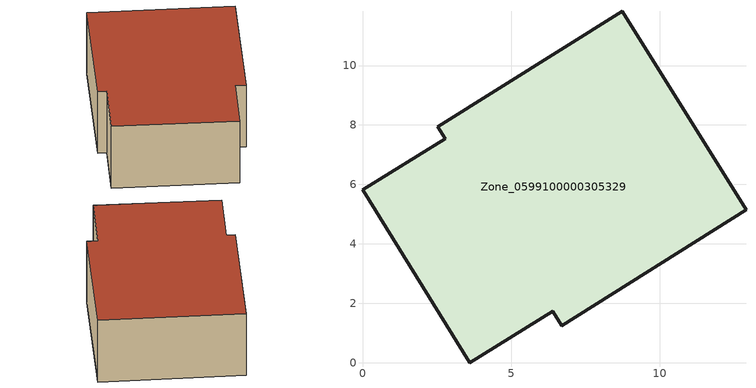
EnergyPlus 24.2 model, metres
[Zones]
Zone_0599100000305329
 floor ground (C_G): 6.4,1.73 3.6,0 0,5.82 2.78,7.54 2.53,7.94 8.73,11.83 12.9,5.15 6.7,1.25 z0
 wall outside (C_F): 3.6,0 6.4,1.73 6.7,1.25 12.9,5.15 8.73,11.83 2.53,7.94 2.78,7.54 0,5.82 3.6,0 z0:3.98
 roof outside (C_R): 6.4,1.73 6.7,1.25 12.9,5.15 8.73,11.83 2.53,7.94 2.78,7.54 0,5.82 3.6,0 z3.98
[BUILDING]
Pand.0599100000305329: North Axis=0; Terrain=City; Loads Convergence Tolerance Value=0.04; Temperature Convergence Tolerance Value=0.4; Solar Distribution=FullExterior; Maximum Number of Warmup Days=25; Minimum Number of Warmup Days=1
[Site:Location]
Rotterdam.The.Hague.AP_ZH_NLD Design_Conditions: Latitude=51.96; Longitude=4.45; Time Zone=1; Elevation=-4.5
[SITE:GROUNDTEMPERATURE:BUILDINGSURFACE]
18, 18, 18, 18, 18, 18, 18, 18, 18, 18, 18, 18
[MATERIAL] Thermal Absorptance=0.9; Solar Absorptance=0.7; Visible Absorptance=0.7
Name | Roughness | Thickness | Conductivity | Density | Specific Heat
G.TC.1946 | MediumSmooth | 0.15 | 1 | 540 | 1210
F.TC.1946 | Rough | 0.3 | 0.857143 | 1920 | 840
R.TC.1946 | MediumRough | 0.2 | 0.909091 | 1500 | 1000
[CONSTRUCTION]
C_G: G.TC.1946
C_F: F.TC.1946
C_R: R.TC.1946
[ZONE]
Zone_0599100000305329: Type=1; Multiplier=1; Ceiling Height=Autocalculate; Volume=Autocalculate; Floor Area=autocalculate; Part of Total Floor Area=Yes
[ZONEINFILTRATION:DESIGNFLOWRATE]
Infil_Zone_0599100000305329: Zone or ZoneList or Space or SpaceList=Zone_0599100000305329; Schedule=AlwaysOn; Design Flow Rate Calculation Method=Flow/Area; Flow Rate per Floor Area=0.003; Constant Term Coefficient=1; Temperature Term Coefficient=0; Velocity Term Coefficient=0; Velocity Squared Term Coefficient=0
[HVACTEMPLATE:ZONE:IDEALLOADSAIRSYSTEM]
Zone_0599100000305329: Maximum Heating Supply Air Temperature=50; Minimum Cooling Supply Air Temperature=13; Maximum Heating Supply Air Humidity Ratio=0.0156; Minimum Cooling Supply Air Humidity Ratio=0.0077; Heating Limit=NoLimit; Cooling Limit=NoLimit; Dehumidification Control Type=ConstantSensibleHeatRatio; Cooling Sensible Heat Ratio=0.7; Dehumidification Setpoint=60; Humidification Control Type=None; Humidification Setpoint=30; Outdoor Air Method=None; Outdoor Air Flow Rate per Person=0.00944; Outdoor Air Flow Rate per Zone Floor Area=0; Outdoor Air Flow Rate per Zone=0; Demand Controlled Ventilation Type=None; Outdoor Air Economizer Type=NoEconomizer; Heat Recovery Type=None; Sensible Heat Recovery Effectiveness=0.7; Latent Heat Recovery Effectiveness=0.65
[ZONECONTROL:THERMOSTAT]
ThermostatControl_Zone_0599100000305329: Zone or ZoneList=Zone_0599100000305329; Control Type Schedule=DualSetpointControlType; Control 1=Thermostat_Zone_0599100000305329; Temperature Difference Between Cutout And Setpoint=0
[THERMOSTATSETPOINT:DUALSETPOINT]
Thermostat_Zone_0599100000305329: Heating Setpoint Temperature Schedule=HeatingSetpoint_Zone_0599100000305329; Cooling Setpoint Temperature Schedule=CoolingSetpoint_Zone_0599100000305329
[SCHEDULE:COMPACT]
HeatingSetpoint_Zone_0599100000305329: Through: 12/31, For: AllDays, Until: 24:00, 21
CoolingSetpoint_Zone_0599100000305329: Through: 12/31, For: AllDays, Until: 24:00, 24
DualSetpointControlType: Through: 12/31, For: AllDays, Until: 24:00, 4
AlwaysOn: Through: 12/31, For: AllDays, Until: 24:00, 1
